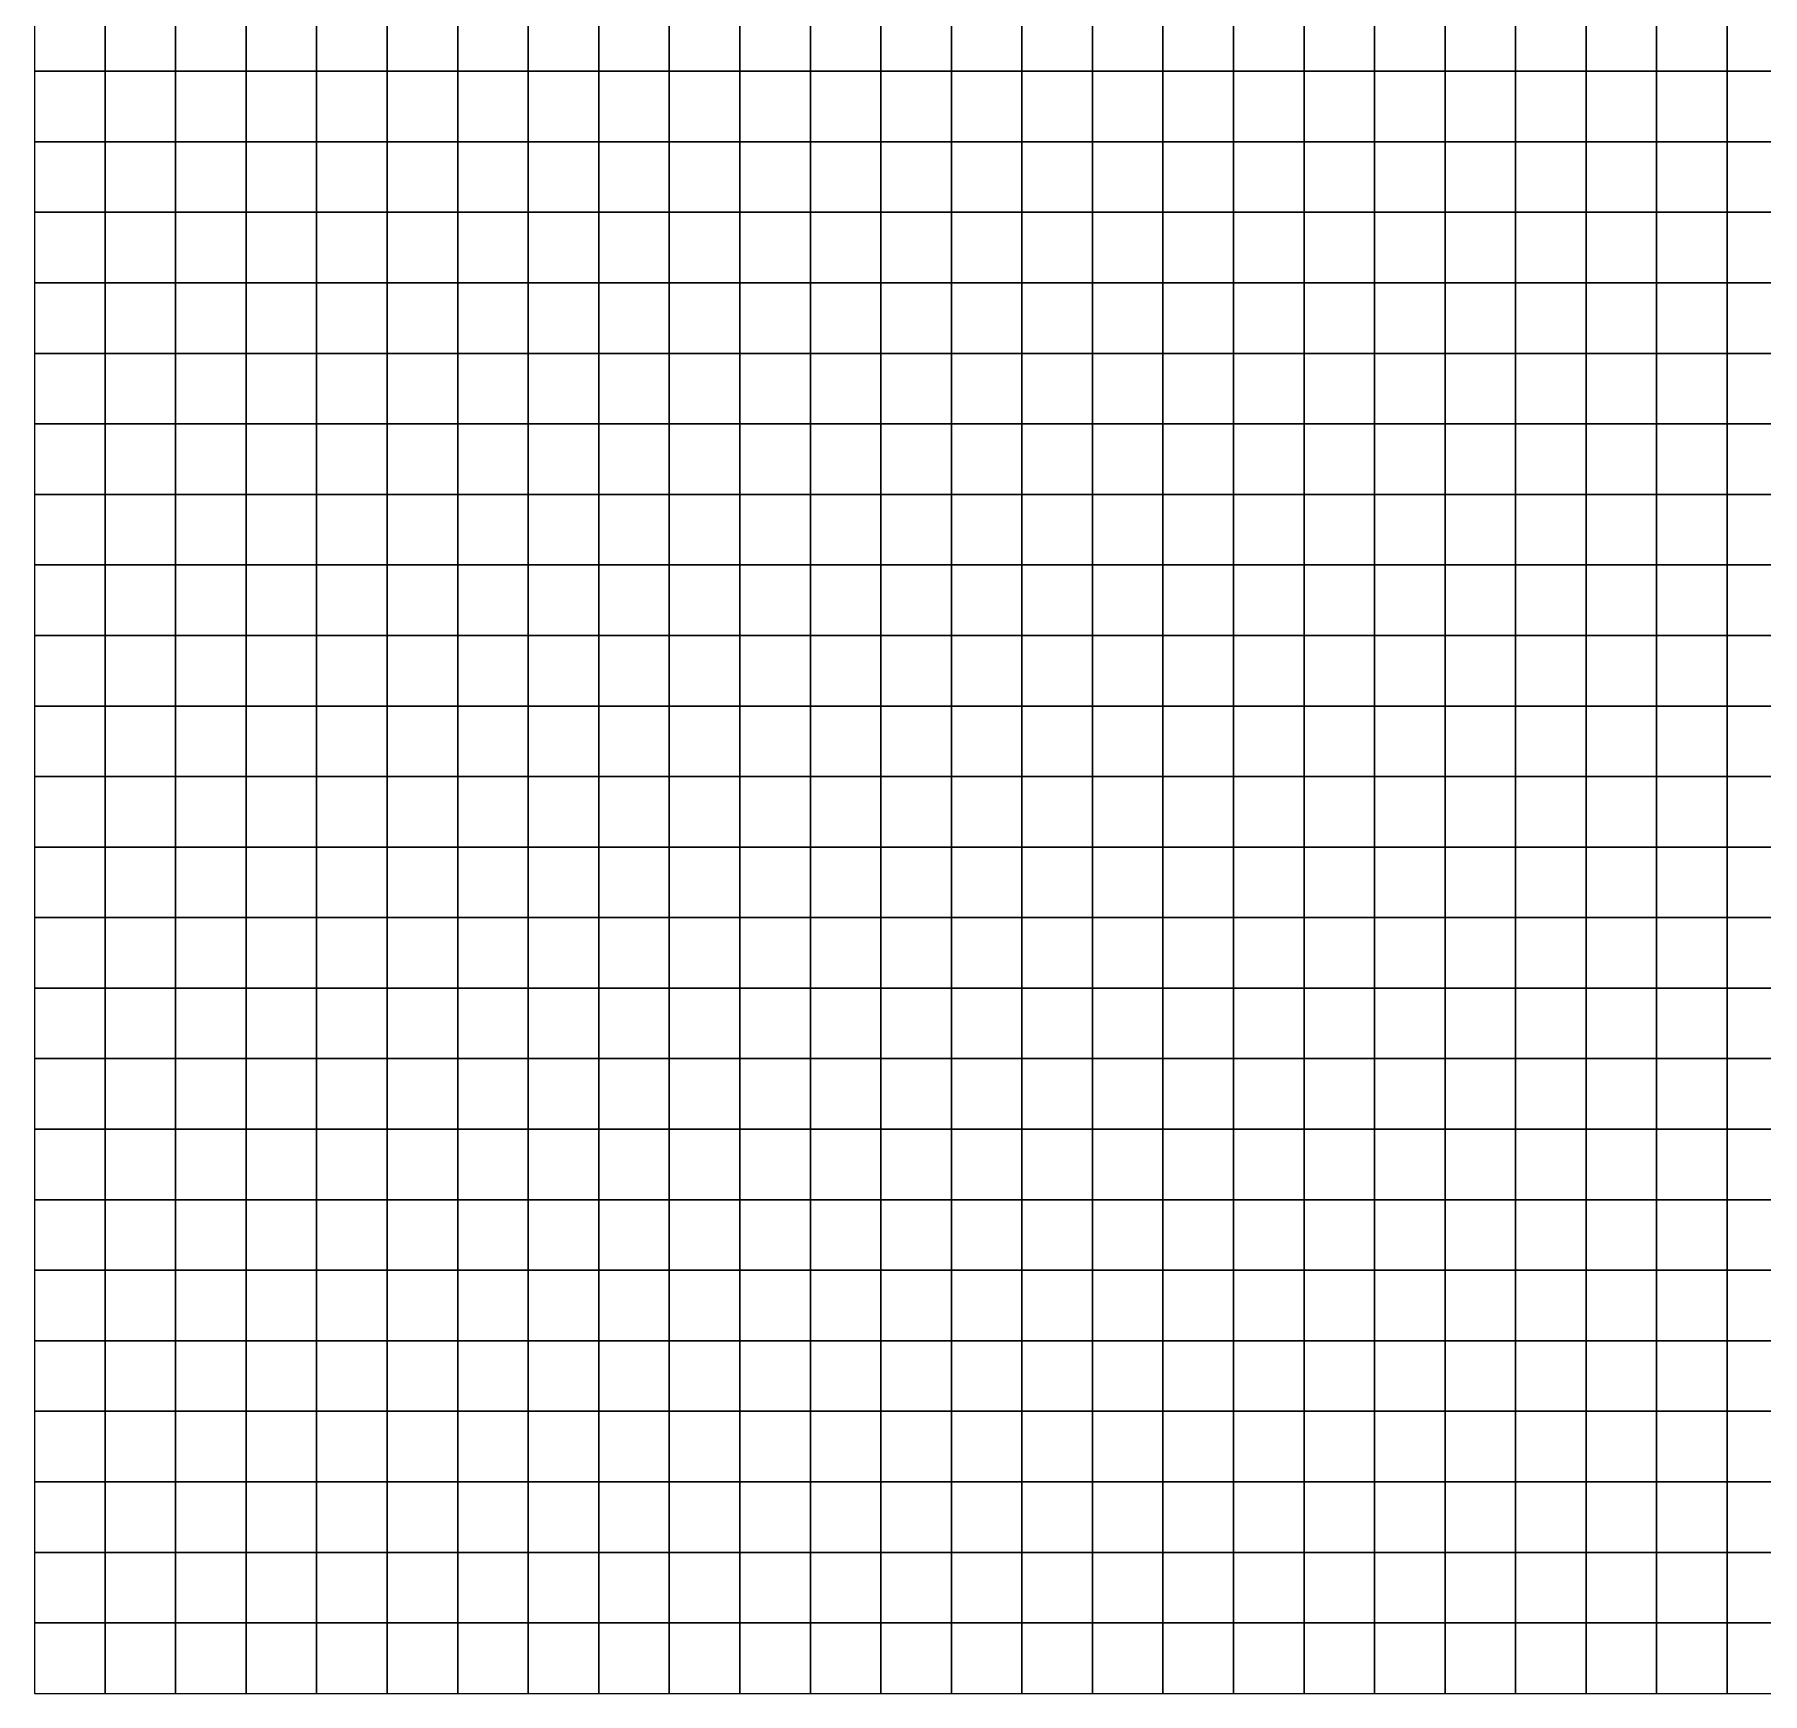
# Model space of a CAD drawing. Header units: metres. Extents: x 0 to 500, y 0 to 480.
# Drawn here: x 0 to 245, y 0 to 235.2 of the extents above; entities that cross this region are included whole.
import ezdxf

# ---------------------------------------------------------------- set-up
doc = ezdxf.new("R2010")
doc.units = ezdxf.units.M

msp = doc.modelspace()

# ---------------------------------------------------------------- linework, layer by layer
at = {"layer": 'B2'}
for points in [[(0, 230, -291.64), (10, 230, -291.33), (10, 240, -296.03), (0, 240, -296.34)], [(10, 230, -291.33), (20, 230, -290.92), (20, 240, -295.61), (10, 240, -296.03)], [(20, 230, -290.92), (30, 230, -290.41), (30, 240, -295.08), (20, 240, -295.61)], [(30, 230, -290.41), (40, 230, -289.91), (40, 240, -294.56), (30, 240, -295.08)], [(40, 230, -289.91), (50, 230, -289.4), (50, 240, -294.04), (40, 240, -294.56)], [(50, 230, -289.4), (60, 230, -288.89), (60, 240, -293.52), (50, 240, -294.04)], [(60, 230, -288.89), (70, 230, -288.37), (70, 240, -293), (60, 240, -293.52)], [(70, 230, -288.37), (80, 230, -287.85), (80, 240, -292.47), (70, 240, -293)], [(80, 230, -287.85), (90, 230, -287.28), (90, 240, -291.88), (80, 240, -292.47)], [(90, 230, -287.28), (100, 230, -286.65), (100, 240, -291.23), (90, 240, -291.88)], [(100, 230, -286.65), (110, 230, -285.97), (110, 240, -290.52), (100, 240, -291.23)], [(110, 230, -285.97), (120, 230, -285.25), (120, 240, -289.74), (110, 240, -290.52)], [(120, 230, -285.25), (130, 230, -284.47), (130, 240, -288.91), (120, 240, -289.74)], [(130, 230, -284.47), (140, 230, -283.7), (140, 240, -288.08), (130, 240, -288.91)], [(140, 230, -283.7), (150, 230, -282.94), (150, 240, -287.25), (140, 240, -288.08)], [(150, 230, -282.94), (160, 230, -282.18), (160, 240, -286.43), (150, 240, -287.25)], [(160, 230, -282.18), (170, 230, -281.42), (170, 240, -285.62), (160, 240, -286.43)], [(170, 230, -281.42), (180, 230, -280.67), (180, 240, -284.81), (170, 240, -285.62)], [(180, 230, -280.67), (190, 230, -279.77), (190, 240, -283.86), (180, 240, -284.81)], [(190, 230, -279.77), (200, 230, -278.71), (200, 240, -282.76), (190, 240, -283.86)], [(200, 230, -278.71), (210, 230, -277.51), (210, 240, -281.52), (200, 240, -282.76)], [(210, 230, -277.51), (220, 230, -276.15), (220, 240, -280.14), (210, 240, -281.52)], [(220, 230, -276.15), (230, 230, -274.63), (230, 240, -278.62), (220, 240, -280.14)], [(230, 230, -274.63), (240, 230, -273.12), (240, 240, -277.11), (230, 240, -278.62)], [(240, 230, -273.12), (250, 230, -271.6), (250, 240, -275.6), (240, 240, -277.11)], [(0, 220, -286.92), (10, 220, -286.61), (10, 230, -291.33), (0, 230, -291.64)], [(10, 220, -286.61), (20, 220, -286.2), (20, 230, -290.92), (10, 230, -291.33)], [(20, 220, -286.2), (30, 220, -285.69), (30, 230, -290.41), (20, 230, -290.92)], [(30, 220, -285.69), (40, 220, -285.19), (40, 230, -289.91), (30, 230, -290.41)], [(40, 220, -285.19), (50, 220, -284.68), (50, 230, -289.4), (40, 230, -289.91)], [(50, 220, -284.68), (60, 220, -284.17), (60, 230, -288.89), (50, 230, -289.4)], [(60, 220, -284.17), (70, 220, -283.65), (70, 230, -288.37), (60, 230, -288.89)], [(70, 220, -283.65), (80, 220, -283.13), (80, 230, -287.85), (70, 230, -288.37)], [(80, 220, -283.13), (90, 220, -282.58), (90, 230, -287.28), (80, 230, -287.85)], [(90, 220, -282.58), (100, 220, -282.01), (100, 230, -286.65), (90, 230, -287.28)], [(100, 220, -282.01), (110, 220, -281.41), (110, 230, -285.97), (100, 230, -286.65)], [(110, 220, -281.41), (120, 220, -280.79), (120, 230, -285.25), (110, 230, -285.97)], [(120, 220, -280.79), (130, 220, -280.15), (130, 230, -284.47), (120, 230, -285.25)], [(130, 220, -280.15), (140, 220, -279.5), (140, 230, -283.7), (130, 230, -284.47)], [(140, 220, -279.5), (150, 220, -278.86), (150, 230, -282.94), (140, 230, -283.7)], [(150, 220, -278.86), (160, 220, -278.22), (160, 230, -282.18), (150, 230, -282.94)], [(160, 220, -278.22), (170, 220, -277.58), (170, 230, -281.42), (160, 230, -282.18)], [(170, 220, -277.58), (180, 220, -276.95), (180, 230, -280.67), (170, 230, -281.42)], [(180, 220, -276.95), (190, 220, -276.13), (190, 230, -279.77), (180, 230, -280.67)], [(190, 220, -276.13), (200, 220, -275.11), (200, 230, -278.71), (190, 230, -279.77)], [(200, 220, -275.11), (210, 220, -273.91), (210, 230, -277.51), (200, 230, -278.71)], [(210, 220, -273.91), (220, 220, -272.52), (220, 230, -276.15), (210, 230, -277.51)], [(220, 220, -272.52), (230, 220, -270.93), (230, 230, -274.63), (220, 230, -276.15)], [(230, 220, -270.93), (240, 220, -269.35), (240, 230, -273.12), (230, 230, -274.63)], [(240, 220, -269.35), (250, 220, -267.78), (250, 230, -271.6), (240, 230, -273.12)], [(0, 210, -282.39), (10, 210, -282.07), (10, 220, -286.61), (0, 220, -286.92)], [(10, 210, -282.07), (20, 210, -281.65), (20, 220, -286.2), (10, 220, -286.61)], [(20, 210, -281.65), (30, 210, -281.12), (30, 220, -285.69), (20, 220, -286.2)], [(30, 210, -281.12), (40, 210, -280.59), (40, 220, -285.19), (30, 220, -285.69)], [(40, 210, -280.59), (50, 210, -280.06), (50, 220, -284.68), (40, 220, -285.19)], [(50, 210, -280.06), (60, 210, -279.53), (60, 220, -284.17), (50, 220, -284.68)], [(60, 210, -279.53), (70, 210, -278.99), (70, 220, -283.65), (60, 220, -284.17)], [(70, 210, -278.99), (80, 210, -278.46), (80, 220, -283.13), (70, 220, -283.65)], [(80, 210, -278.46), (90, 210, -277.91), (90, 220, -282.58), (80, 220, -283.13)], [(90, 210, -277.91), (100, 210, -277.37), (100, 220, -282.01), (90, 220, -282.58)], [(100, 210, -277.37), (110, 210, -276.83), (110, 220, -281.41), (100, 220, -282.01)], [(110, 210, -276.83), (120, 210, -276.29), (120, 220, -280.79), (110, 220, -281.41)], [(120, 210, -276.29), (130, 210, -275.75), (130, 220, -280.15), (120, 220, -280.79)], [(130, 210, -275.75), (140, 210, -275.22), (140, 220, -279.5), (130, 220, -280.15)], [(140, 210, -275.22), (150, 210, -274.69), (150, 220, -278.86), (140, 220, -279.5)], [(150, 210, -274.69), (160, 210, -274.16), (160, 220, -278.22), (150, 220, -278.86)], [(160, 210, -274.16), (170, 210, -273.65), (170, 220, -277.58), (160, 220, -278.22)], [(170, 210, -273.65), (180, 210, -273.14), (180, 220, -276.95), (170, 220, -277.58)], [(180, 210, -273.14), (190, 210, -272.41), (190, 220, -276.13), (180, 220, -276.95)], [(190, 210, -272.41), (200, 210, -271.45), (200, 220, -275.11), (190, 220, -276.13)], [(200, 210, -271.45), (210, 210, -270.27), (210, 220, -273.91), (200, 220, -275.11)], [(210, 210, -270.27), (220, 210, -268.86), (220, 220, -272.52), (210, 220, -273.91)], [(220, 210, -268.86), (230, 210, -267.22), (230, 220, -270.93), (220, 220, -272.52)], [(230, 210, -267.22), (240, 210, -265.58), (240, 220, -269.35), (230, 220, -270.93)], [(240, 210, -265.58), (250, 210, -263.95), (250, 220, -267.78), (240, 220, -269.35)], [(0, 200, -277.97), (10, 200, -277.67), (10, 210, -282.07), (0, 210, -282.39)], [(10, 200, -277.67), (20, 200, -277.25), (20, 210, -281.65), (10, 210, -282.07)], [(20, 200, -277.25), (30, 200, -276.74), (30, 210, -281.12), (20, 210, -281.65)], [(30, 200, -276.74), (40, 200, -276.23), (40, 210, -280.59), (30, 210, -281.12)], [(40, 200, -276.23), (50, 200, -275.71), (50, 210, -280.06), (40, 210, -280.59)], [(50, 200, -275.71), (60, 200, -275.19), (60, 210, -279.53), (50, 210, -280.06)], [(60, 200, -275.19), (70, 200, -274.66), (70, 210, -278.99), (60, 210, -279.53)], [(70, 200, -274.66), (80, 200, -274.13), (80, 210, -278.46), (70, 210, -278.99)], [(80, 200, -274.13), (90, 200, -273.61), (90, 210, -277.91), (80, 210, -278.46)], [(90, 200, -273.61), (100, 200, -273.1), (100, 210, -277.37), (90, 210, -277.91)], [(100, 200, -273.1), (110, 200, -272.6), (110, 210, -276.83), (100, 210, -277.37)], [(110, 200, -272.6), (120, 200, -272.11), (120, 210, -276.29), (110, 210, -276.83)], [(120, 200, -272.11), (130, 200, -271.65), (130, 210, -275.75), (120, 210, -276.29)], [(130, 200, -271.65), (140, 200, -271.19), (140, 210, -275.22), (130, 210, -275.75)], [(140, 200, -271.19), (150, 200, -270.73), (150, 210, -274.69), (140, 210, -275.22)], [(150, 200, -270.73), (160, 200, -270.28), (160, 210, -274.16), (150, 210, -274.69)], [(160, 200, -270.28), (170, 200, -269.84), (170, 210, -273.65), (160, 210, -274.16)], [(170, 200, -269.84), (180, 200, -269.41), (180, 210, -273.14), (170, 210, -273.65)], [(180, 200, -269.41), (190, 200, -268.73), (190, 210, -272.41), (180, 210, -273.14)], [(190, 200, -268.73), (200, 200, -267.8), (200, 210, -271.45), (190, 210, -272.41)], [(200, 200, -267.8), (210, 200, -266.61), (210, 210, -270.27), (200, 210, -271.45)], [(210, 200, -266.61), (220, 200, -265.18), (220, 210, -268.86), (210, 210, -270.27)], [(220, 200, -265.18), (230, 200, -263.49), (230, 210, -267.22), (220, 210, -268.86)], [(230, 200, -263.49), (240, 200, -261.8), (240, 210, -265.58), (230, 210, -267.22)], [(240, 200, -261.8), (250, 200, -260.11), (250, 210, -263.95), (240, 210, -265.58)], [(0, 190, -273.52), (10, 190, -273.22), (10, 200, -277.67), (0, 200, -277.97)], [(10, 190, -273.22), (20, 190, -272.82), (20, 200, -277.25), (10, 200, -277.67)], [(20, 190, -272.82), (30, 190, -272.31), (30, 200, -276.74), (20, 200, -277.25)], [(30, 190, -272.31), (40, 190, -271.81), (40, 200, -276.23), (30, 200, -276.74)], [(40, 190, -271.81), (50, 190, -271.29), (50, 200, -275.71), (40, 200, -276.23)], [(50, 190, -271.29), (60, 190, -270.78), (60, 200, -275.19), (50, 200, -275.71)], [(60, 190, -270.78), (70, 190, -270.26), (70, 200, -274.66), (60, 200, -275.19)], [(70, 190, -270.26), (80, 190, -269.73), (80, 200, -274.13), (70, 200, -274.66)], [(80, 190, -269.73), (90, 190, -269.23), (90, 200, -273.61), (80, 200, -274.13)], [(90, 190, -269.23), (100, 190, -268.76), (100, 200, -273.1), (90, 200, -273.61)], [(100, 190, -268.76), (110, 190, -268.31), (110, 200, -272.6), (100, 200, -273.1)], [(110, 190, -268.31), (120, 190, -267.89), (120, 200, -272.11), (110, 200, -272.6)], [(120, 190, -267.89), (130, 190, -267.51), (130, 200, -271.65), (120, 200, -272.11)], [(130, 190, -267.51), (140, 190, -267.13), (140, 200, -271.19), (130, 200, -271.65)], [(140, 190, -267.13), (150, 190, -266.76), (150, 200, -270.73), (140, 200, -271.19)], [(150, 190, -266.76), (160, 190, -266.39), (160, 200, -270.28), (150, 200, -270.73)], [(160, 190, -266.39), (170, 190, -266.03), (170, 200, -269.84), (160, 200, -270.28)], [(170, 190, -266.03), (180, 190, -265.67), (180, 200, -269.41), (170, 200, -269.84)], [(180, 190, -265.67), (190, 190, -265.04), (190, 200, -268.73), (180, 200, -269.41)], [(190, 190, -265.04), (200, 190, -264.14), (200, 200, -267.8), (190, 200, -268.73)], [(200, 190, -264.14), (210, 190, -262.96), (210, 200, -266.61), (200, 200, -267.8)], [(210, 190, -262.96), (220, 190, -261.5), (220, 200, -265.18), (210, 200, -266.61)], [(220, 190, -261.5), (230, 190, -259.76), (230, 200, -263.49), (220, 200, -265.18)], [(230, 190, -259.76), (240, 190, -258.02), (240, 200, -261.8), (230, 200, -263.49)], [(240, 190, -258.02), (250, 190, -256.28), (250, 200, -260.11), (240, 200, -261.8)], [(0, 180, -269.09), (10, 180, -268.79), (10, 190, -273.22), (0, 190, -273.52)], [(10, 180, -268.79), (20, 180, -268.39), (20, 190, -272.82), (10, 190, -273.22)], [(20, 180, -268.39), (30, 180, -267.88), (30, 190, -272.31), (20, 190, -272.82)], [(30, 180, -267.88), (40, 180, -267.38), (40, 190, -271.81), (30, 190, -272.31)], [(40, 180, -267.38), (50, 180, -266.87), (50, 190, -271.29), (40, 190, -271.81)], [(50, 180, -266.87), (60, 180, -266.35), (60, 190, -270.78), (50, 190, -271.29)], [(60, 180, -266.35), (70, 180, -265.83), (70, 190, -270.26), (60, 190, -270.78)], [(70, 180, -265.83), (80, 180, -265.31), (80, 190, -269.73), (70, 190, -270.26)], [(80, 180, -265.31), (90, 180, -264.82), (90, 190, -269.23), (80, 190, -269.73)], [(90, 180, -264.82), (100, 180, -264.34), (100, 190, -268.76), (90, 190, -269.23)], [(100, 180, -264.34), (110, 180, -263.89), (110, 190, -268.31), (100, 190, -268.76)], [(110, 180, -263.89), (120, 180, -263.47), (120, 190, -267.89), (110, 190, -268.31)], [(120, 180, -263.47), (130, 180, -263.09), (130, 190, -267.51), (120, 190, -267.89)], [(130, 180, -263.09), (140, 180, -262.7), (140, 190, -267.13), (130, 190, -267.51)], [(140, 180, -262.7), (150, 180, -262.31), (150, 190, -266.76), (140, 190, -267.13)], [(150, 180, -262.31), (160, 180, -261.94), (160, 190, -266.39), (150, 190, -266.76)], [(160, 180, -261.94), (170, 180, -261.57), (170, 190, -266.03), (160, 190, -266.39)], [(170, 180, -261.57), (180, 180, -261.2), (180, 190, -265.67), (170, 190, -266.03)], [(180, 180, -261.2), (190, 180, -260.57), (190, 190, -265.04), (180, 190, -265.67)], [(190, 180, -260.57), (200, 180, -259.67), (200, 190, -264.14), (190, 190, -265.04)], [(200, 180, -259.67), (210, 180, -258.5), (210, 190, -262.96), (200, 190, -264.14)], [(210, 180, -258.5), (220, 180, -257.06), (220, 190, -261.5), (210, 190, -262.96)], [(220, 180, -257.06), (230, 180, -255.34), (230, 190, -259.76), (220, 190, -261.5)], [(230, 180, -255.34), (240, 180, -253.63), (240, 190, -258.02), (230, 190, -259.76)], [(240, 180, -253.63), (250, 180, -251.93), (250, 190, -256.28), (240, 190, -258.02)], [(0, 170, -264.64), (10, 170, -264.35), (10, 180, -268.79), (0, 180, -269.09)], [(10, 170, -264.35), (20, 170, -263.96), (20, 180, -268.39), (10, 180, -268.79)], [(20, 170, -263.96), (30, 170, -263.47), (30, 180, -267.88), (20, 180, -268.39)], [(30, 170, -263.47), (40, 170, -262.97), (40, 180, -267.38), (30, 180, -267.88)], [(40, 170, -262.97), (50, 170, -262.48), (50, 180, -266.87), (40, 180, -267.38)], [(50, 170, -262.48), (60, 170, -261.98), (60, 180, -266.35), (50, 180, -266.87)], [(60, 170, -261.98), (70, 170, -261.48), (70, 180, -265.83), (60, 180, -266.35)], [(70, 170, -261.48), (80, 170, -260.97), (80, 180, -265.31), (70, 180, -265.83)], [(80, 170, -260.97), (90, 170, -260.49), (90, 180, -264.82), (80, 180, -265.31)], [(90, 170, -260.49), (100, 170, -260.02), (100, 180, -264.34), (90, 180, -264.82)], [(100, 170, -260.02), (110, 170, -259.58), (110, 180, -263.89), (100, 180, -264.34)], [(110, 170, -259.58), (120, 170, -259.16), (120, 180, -263.47), (110, 180, -263.89)], [(120, 170, -259.16), (130, 170, -258.76), (130, 180, -263.09), (120, 180, -263.47)], [(130, 170, -258.76), (140, 170, -258.36), (140, 180, -262.7), (130, 180, -263.09)], [(140, 170, -258.36), (150, 170, -257.96), (150, 180, -262.31), (140, 180, -262.7)], [(150, 170, -257.96), (160, 170, -257.57), (160, 180, -261.94), (150, 180, -262.31)], [(160, 170, -257.57), (170, 170, -257.19), (170, 180, -261.57), (160, 180, -261.94)], [(170, 170, -257.19), (180, 170, -256.81), (180, 180, -261.2), (170, 180, -261.57)], [(180, 170, -256.81), (190, 170, -256.17), (190, 180, -260.57), (180, 180, -261.2)], [(190, 170, -256.17), (200, 170, -255.28), (200, 180, -259.67), (190, 180, -260.57)], [(200, 170, -255.28), (210, 170, -254.13), (210, 180, -258.5), (200, 180, -259.67)], [(210, 170, -254.13), (220, 170, -252.72), (220, 180, -257.06), (210, 180, -258.5)], [(220, 170, -252.72), (230, 170, -251.04), (230, 180, -255.34), (220, 180, -257.06)], [(230, 170, -251.04), (240, 170, -249.37), (240, 180, -253.63), (230, 180, -255.34)], [(240, 170, -249.37), (250, 170, -247.7), (250, 180, -251.93), (240, 180, -253.63)], [(0, 160, -259.88), (10, 160, -259.61), (10, 170, -264.35), (0, 170, -264.64)], [(10, 160, -259.61), (20, 160, -259.25), (20, 170, -263.96), (10, 170, -264.35)], [(20, 160, -259.25), (30, 160, -258.79), (30, 170, -263.47), (20, 170, -263.96)], [(30, 160, -258.79), (40, 160, -258.34), (40, 170, -262.97), (30, 170, -263.47)], [(40, 160, -258.34), (50, 160, -257.88), (50, 170, -262.48), (40, 170, -262.97)], [(50, 160, -257.88), (60, 160, -257.43), (60, 170, -261.98), (50, 170, -262.48)], [(60, 160, -257.43), (70, 160, -256.97), (70, 170, -261.48), (60, 170, -261.98)], [(70, 160, -256.97), (80, 160, -256.5), (80, 170, -260.97), (70, 170, -261.48)], [(80, 160, -256.5), (90, 160, -256.06), (90, 170, -260.49), (80, 170, -260.97)], [(90, 160, -256.06), (100, 160, -255.63), (100, 170, -260.02), (90, 170, -260.49)], [(100, 160, -255.63), (110, 160, -255.22), (110, 170, -259.58), (100, 170, -260.02)], [(110, 160, -255.22), (120, 160, -254.84), (120, 170, -259.16), (110, 170, -259.58)], [(120, 160, -254.84), (130, 160, -254.47), (130, 170, -258.76), (120, 170, -259.16)], [(130, 160, -254.47), (140, 160, -254.1), (140, 170, -258.36), (130, 170, -258.76)], [(140, 160, -254.1), (150, 160, -253.73), (150, 170, -257.96), (140, 170, -258.36)], [(150, 160, -253.73), (160, 160, -253.36), (160, 170, -257.57), (150, 170, -257.96)], [(160, 160, -253.36), (170, 160, -252.99), (170, 170, -257.19), (160, 170, -257.57)], [(170, 160, -252.99), (180, 160, -252.62), (180, 170, -256.81), (170, 170, -257.19)], [(180, 160, -252.62), (190, 160, -251.99), (190, 170, -256.17), (180, 170, -256.81)], [(190, 160, -251.99), (200, 160, -251.1), (200, 170, -255.28), (190, 170, -256.17)], [(200, 160, -251.1), (210, 160, -249.96), (210, 170, -254.13), (200, 170, -255.28)], [(210, 160, -249.96), (220, 160, -248.56), (220, 170, -252.72), (210, 170, -254.13)], [(220, 160, -248.56), (230, 160, -246.91), (230, 170, -251.04), (220, 170, -252.72)], [(230, 160, -246.91), (240, 160, -245.24), (240, 170, -249.37), (230, 170, -251.04)], [(240, 160, -245.24), (250, 160, -243.58), (250, 170, -247.7), (240, 170, -249.37)], [(0, 150, -255.13), (10, 150, -254.86), (10, 160, -259.61), (0, 160, -259.88)], [(10, 150, -254.86), (20, 150, -254.5), (20, 160, -259.25), (10, 160, -259.61)], [(20, 150, -254.5), (30, 150, -254.04), (30, 160, -258.79), (20, 160, -259.25)], [(30, 150, -254.04), (40, 150, -253.59), (40, 160, -258.34), (30, 160, -258.79)], [(40, 150, -253.59), (50, 150, -253.13), (50, 160, -257.88), (40, 160, -258.34)], [(50, 150, -253.13), (60, 150, -252.68), (60, 160, -257.43), (50, 160, -257.88)], [(60, 150, -252.68), (70, 150, -252.23), (70, 160, -256.97), (60, 160, -257.43)], [(70, 150, -252.23), (80, 150, -251.77), (80, 160, -256.5), (70, 160, -256.97)], [(80, 150, -251.77), (90, 150, -251.35), (90, 160, -256.06), (80, 160, -256.5)], [(90, 150, -251.35), (100, 150, -250.97), (100, 160, -255.63), (90, 160, -256.06)], [(100, 150, -250.97), (110, 150, -250.62), (110, 160, -255.22), (100, 160, -255.63)], [(110, 150, -250.62), (120, 150, -250.31), (120, 160, -254.84), (110, 160, -255.22)], [(120, 150, -250.31), (130, 150, -250.03), (130, 160, -254.47), (120, 160, -254.84)], [(130, 150, -250.03), (140, 150, -249.75), (140, 160, -254.1), (130, 160, -254.47)], [(140, 150, -249.75), (150, 150, -249.47), (150, 160, -253.73), (140, 160, -254.1)], [(150, 150, -249.47), (160, 150, -249.19), (160, 160, -253.36), (150, 160, -253.73)], [(160, 150, -249.19), (170, 150, -248.9), (170, 160, -252.99), (160, 160, -253.36)], [(170, 150, -248.9), (180, 150, -248.62), (180, 160, -252.62), (170, 160, -252.99)], [(180, 150, -248.62), (190, 150, -248.06), (190, 160, -251.99), (180, 160, -252.62)], [(190, 150, -248.06), (200, 150, -247.22), (200, 160, -251.1), (190, 160, -251.99)], [(200, 150, -247.22), (210, 150, -246.09), (210, 160, -249.96), (200, 160, -251.1)], [(210, 150, -246.09), (220, 150, -244.68), (220, 160, -248.56), (210, 160, -249.96)], [(220, 150, -244.68), (230, 150, -242.99), (230, 160, -246.91), (220, 160, -248.56)], [(230, 150, -242.99), (240, 150, -241.29), (240, 160, -245.24), (230, 160, -246.91)], [(240, 150, -241.29), (250, 150, -239.59), (250, 160, -243.58), (240, 160, -245.24)], [(0, 140, -250.32), (10, 140, -250.06), (10, 150, -254.86), (0, 150, -255.13)], [(10, 140, -250.06), (20, 140, -249.72), (20, 150, -254.5), (10, 150, -254.86)], [(20, 140, -249.72), (30, 140, -249.3), (30, 150, -254.04), (20, 150, -254.5)], [(30, 140, -249.3), (40, 140, -248.88), (40, 150, -253.59), (30, 150, -254.04)], [(40, 140, -248.88), (50, 140, -248.47), (50, 150, -253.13), (40, 150, -253.59)], [(50, 140, -248.47), (60, 140, -248.06), (60, 150, -252.68), (50, 150, -253.13)], [(60, 140, -248.06), (70, 140, -247.64), (70, 150, -252.23), (60, 150, -252.68)], [(70, 140, -247.64), (80, 140, -247.23), (80, 150, -251.77), (70, 150, -252.23)], [(80, 140, -247.23), (90, 140, -246.85), (90, 150, -251.35), (80, 150, -251.77)], [(90, 140, -246.85), (100, 140, -246.51), (100, 150, -250.97), (90, 150, -251.35)], [(100, 140, -246.51), (110, 140, -246.22), (110, 150, -250.62), (100, 150, -250.97)], [(110, 140, -246.22), (120, 140, -245.96), (120, 150, -250.31), (110, 150, -250.62)], [(120, 140, -245.96), (130, 140, -245.75), (130, 150, -250.03), (120, 150, -250.31)], [(130, 140, -245.75), (140, 140, -245.53), (140, 150, -249.75), (130, 150, -250.03)], [(140, 140, -245.53), (150, 140, -245.32), (150, 150, -249.47), (140, 150, -249.75)], [(150, 140, -245.32), (160, 140, -245.09), (160, 150, -249.19), (150, 150, -249.47)], [(160, 140, -245.09), (170, 140, -244.88), (170, 150, -248.9), (160, 150, -249.19)], [(170, 140, -244.88), (180, 140, -244.67), (180, 150, -248.62), (170, 150, -248.9)], [(180, 140, -244.67), (190, 140, -244.16), (190, 150, -248.06), (180, 150, -248.62)], [(190, 140, -244.16), (200, 140, -243.34), (200, 150, -247.22), (190, 150, -248.06)], [(200, 140, -243.34), (210, 140, -242.23), (210, 150, -246.09), (200, 150, -247.22)], [(210, 140, -242.23), (220, 140, -240.81), (220, 150, -244.68), (210, 150, -246.09)], [(220, 140, -240.81), (230, 140, -239.08), (230, 150, -242.99), (220, 150, -244.68)], [(230, 140, -239.08), (240, 140, -237.35), (240, 150, -241.29), (230, 150, -242.99)], [(240, 140, -237.35), (250, 140, -235.62), (250, 150, -239.59), (240, 150, -241.29)], [(0, 130, -245.59), (10, 130, -245.35), (10, 140, -250.06), (0, 140, -250.32)], [(10, 130, -245.35), (20, 130, -245.04), (20, 140, -249.72), (10, 140, -250.06)], [(20, 130, -245.04), (30, 130, -244.64), (30, 140, -249.3), (20, 140, -249.72)], [(30, 130, -244.64), (40, 130, -244.26), (40, 140, -248.88), (30, 140, -249.3)], [(40, 130, -244.26), (50, 130, -243.88), (50, 140, -248.47), (40, 140, -248.88)], [(50, 130, -243.88), (60, 130, -243.49), (60, 140, -248.06), (50, 140, -248.47)], [(60, 130, -243.49), (70, 130, -243.12), (70, 140, -247.64), (60, 140, -248.06)], [(70, 130, -243.12), (80, 130, -242.74), (80, 140, -247.23), (70, 140, -247.64)], [(80, 130, -242.74), (90, 130, -242.41), (90, 140, -246.85), (80, 140, -247.23)], [(90, 130, -242.41), (100, 130, -242.13), (100, 140, -246.51), (90, 140, -246.85)], [(100, 130, -242.13), (110, 130, -241.89), (110, 140, -246.22), (100, 140, -246.51)], [(110, 130, -241.89), (120, 130, -241.71), (120, 140, -245.96), (110, 140, -246.22)], [(120, 130, -241.71), (130, 130, -241.56), (130, 140, -245.75), (120, 140, -245.96)], [(130, 130, -241.56), (140, 130, -241.42), (140, 140, -245.53), (130, 140, -245.75)], [(140, 130, -241.42), (150, 130, -241.27), (150, 140, -245.32), (140, 140, -245.53)], [(150, 130, -241.27), (160, 130, -241.12), (160, 140, -245.09), (150, 140, -245.32)], [(160, 130, -241.12), (170, 130, -240.97), (170, 140, -244.88), (160, 140, -245.09)], [(170, 130, -240.97), (180, 130, -240.83), (180, 140, -244.67), (170, 140, -244.88)], [(180, 130, -240.83), (190, 130, -240.36), (190, 140, -244.16), (180, 140, -244.67)], [(190, 130, -240.36), (200, 130, -239.57), (200, 140, -243.34), (190, 140, -244.16)], [(200, 130, -239.57), (210, 130, -238.45), (210, 140, -242.23), (200, 140, -243.34)], [(210, 130, -238.45), (220, 130, -237), (220, 140, -240.81), (210, 140, -242.23)], [(220, 130, -237), (230, 130, -235.23), (230, 140, -239.08), (220, 140, -240.81)], [(230, 130, -235.23), (240, 130, -233.46), (240, 140, -237.35), (230, 140, -239.08)], [(240, 130, -233.46), (250, 130, -231.68), (250, 140, -235.62), (240, 140, -237.35)], [(0, 120, -240.78), (10, 120, -240.56), (10, 130, -245.35), (0, 130, -245.59)], [(10, 120, -240.56), (20, 120, -240.28), (20, 130, -245.04), (10, 130, -245.35)], [(20, 120, -240.28), (30, 120, -239.92), (30, 130, -244.64), (20, 130, -245.04)], [(30, 120, -239.92), (40, 120, -239.58), (40, 130, -244.26), (30, 130, -244.64)], [(40, 120, -239.58), (50, 120, -239.24), (50, 130, -243.88), (40, 130, -244.26)], [(50, 120, -239.24), (60, 120, -238.9), (60, 130, -243.49), (50, 130, -243.88)], [(60, 120, -238.9), (70, 120, -238.57), (70, 130, -243.12), (60, 130, -243.49)], [(70, 120, -238.57), (80, 120, -238.24), (80, 130, -242.74), (70, 130, -243.12)], [(80, 120, -238.24), (90, 120, -237.94), (90, 130, -242.41), (80, 130, -242.74)], [(90, 120, -237.94), (100, 120, -237.69), (100, 130, -242.13), (90, 130, -242.41)], [(100, 120, -237.69), (110, 120, -237.47), (110, 130, -241.89), (100, 130, -242.13)], [(110, 120, -237.47), (120, 120, -237.3), (120, 130, -241.71), (110, 130, -241.89)], [(120, 120, -237.3), (130, 120, -237.16), (130, 130, -241.56), (120, 130, -241.71)], [(130, 120, -237.16), (140, 120, -237.03), (140, 130, -241.42), (130, 130, -241.56)], [(140, 120, -237.03), (150, 120, -236.89), (150, 130, -241.27), (140, 130, -241.42)], [(150, 120, -236.89), (160, 120, -236.76), (160, 130, -241.12), (150, 130, -241.27)], [(160, 120, -236.76), (170, 120, -236.63), (170, 130, -240.97), (160, 130, -241.12)], [(170, 120, -236.63), (180, 120, -236.5), (180, 130, -240.83), (170, 130, -240.97)], [(180, 120, -236.5), (190, 120, -236.06), (190, 130, -240.36), (180, 130, -240.83)], [(190, 120, -236.06), (200, 120, -235.31), (200, 130, -239.57), (190, 130, -240.36)], [(200, 120, -235.31), (210, 120, -234.25), (210, 130, -238.45), (200, 130, -239.57)], [(210, 120, -234.25), (220, 120, -232.88), (220, 130, -237), (210, 130, -238.45)], [(220, 120, -232.88), (230, 120, -231.19), (230, 130, -235.23), (220, 130, -237)], [(230, 120, -231.19), (240, 120, -229.51), (240, 130, -233.46), (230, 130, -235.23)], [(240, 120, -229.51), (250, 120, -227.82), (250, 130, -231.68), (240, 130, -233.46)], [(0, 110, -236.06), (10, 110, -235.86), (10, 120, -240.56), (0, 120, -240.78)], [(10, 110, -235.86), (20, 110, -235.59), (20, 120, -240.28), (10, 120, -240.56)], [(20, 110, -235.59), (30, 110, -235.27), (30, 120, -239.92), (20, 120, -240.28)], [(30, 110, -235.27), (40, 110, -234.95), (40, 120, -239.58), (30, 120, -239.92)], [(40, 110, -234.95), (50, 110, -234.65), (50, 120, -239.24), (40, 120, -239.58)], [(50, 110, -234.65), (60, 110, -234.34), (60, 120, -238.9), (50, 120, -239.24)], [(60, 110, -234.34), (70, 110, -234.03), (70, 120, -238.57), (60, 120, -238.9)], [(70, 110, -234.03), (80, 110, -233.74), (80, 120, -238.24), (70, 120, -238.57)], [(80, 110, -233.74), (90, 110, -233.47), (90, 120, -237.94), (80, 120, -238.24)], [(90, 110, -233.47), (100, 110, -233.23), (100, 120, -237.69), (90, 120, -237.94)], [(100, 110, -233.23), (110, 110, -233.02), (110, 120, -237.47), (100, 120, -237.69)], [(110, 110, -233.02), (120, 110, -232.84), (120, 120, -237.3), (110, 120, -237.47)], [(120, 110, -232.84), (130, 110, -232.69), (130, 120, -237.16), (120, 120, -237.3)], [(130, 110, -232.69), (140, 110, -232.54), (140, 120, -237.03), (130, 120, -237.16)], [(140, 110, -232.54), (150, 110, -232.4), (150, 120, -236.89), (140, 120, -237.03)], [(150, 110, -232.4), (160, 110, -232.25), (160, 120, -236.76), (150, 120, -236.89)], [(160, 110, -232.25), (170, 110, -232.11), (170, 120, -236.63), (160, 120, -236.76)], [(170, 110, -232.11), (180, 110, -231.98), (180, 120, -236.5), (170, 120, -236.63)], [(180, 110, -231.98), (190, 110, -231.58), (190, 120, -236.06), (180, 120, -236.5)], [(190, 110, -231.58), (200, 110, -230.91), (200, 120, -235.31), (190, 120, -236.06)], [(200, 110, -230.91), (210, 110, -229.98), (210, 120, -234.25), (200, 120, -235.31)], [(210, 110, -229.98), (220, 110, -228.77), (220, 120, -232.88), (210, 120, -234.25)], [(220, 110, -228.77), (230, 110, -227.28), (230, 120, -231.19), (220, 120, -232.88)], [(230, 110, -227.28), (240, 110, -225.79), (240, 120, -229.51), (230, 120, -231.19)], [(240, 110, -225.79), (250, 110, -224.31), (250, 120, -227.82), (240, 120, -229.51)], [(0, 100, -231.25), (10, 100, -231.07), (10, 110, -235.86), (0, 110, -236.06)], [(10, 100, -231.07), (20, 100, -230.85), (20, 110, -235.59), (10, 110, -235.86)], [(20, 100, -230.85), (30, 100, -230.57), (30, 110, -235.27), (20, 110, -235.59)], [(30, 100, -230.57), (40, 100, -230.29), (40, 110, -234.95), (30, 110, -235.27)], [(40, 100, -230.29), (50, 100, -230.03), (50, 110, -234.65), (40, 110, -234.95)], [(50, 100, -230.03), (60, 100, -229.77), (60, 110, -234.34), (50, 110, -234.65)], [(60, 100, -229.77), (70, 100, -229.51), (70, 110, -234.03), (60, 110, -234.34)], [(70, 100, -229.51), (80, 100, -229.25), (80, 110, -233.74), (70, 110, -234.03)], [(80, 100, -229.25), (90, 100, -229.01), (90, 110, -233.47), (80, 110, -233.74)], [(90, 100, -229.01), (100, 100, -228.77), (100, 110, -233.23), (90, 110, -233.47)], [(100, 100, -228.77), (110, 100, -228.55), (110, 110, -233.02), (100, 110, -233.23)], [(110, 100, -228.55), (120, 100, -228.33), (120, 110, -232.84), (110, 110, -233.02)], [(120, 100, -228.33), (130, 100, -228.12), (130, 110, -232.69), (120, 110, -232.84)], [(130, 100, -228.12), (140, 100, -227.91), (140, 110, -232.54), (130, 110, -232.69)], [(140, 100, -227.91), (150, 100, -227.71), (150, 110, -232.4), (140, 110, -232.54)], [(150, 100, -227.71), (160, 100, -227.5), (160, 110, -232.25), (150, 110, -232.4)], [(160, 100, -227.5), (170, 100, -227.3), (170, 110, -232.11), (160, 110, -232.25)], [(170, 100, -227.3), (180, 100, -227.11), (180, 110, -231.98), (170, 110, -232.11)], [(180, 100, -227.11), (190, 100, -226.7), (190, 110, -231.58), (180, 110, -231.98)], [(190, 100, -226.7), (200, 100, -226.09), (200, 110, -230.91), (190, 110, -231.58)], [(200, 100, -226.09), (210, 100, -225.28), (210, 110, -229.98), (200, 110, -230.91)], [(210, 100, -225.28), (220, 100, -224.25), (220, 110, -228.77), (210, 110, -229.98)], [(220, 100, -224.25), (230, 100, -223.01), (230, 110, -227.28), (220, 110, -228.77)], [(230, 100, -223.01), (240, 100, -221.78), (240, 110, -225.79), (230, 110, -227.28)], [(240, 100, -221.78), (250, 100, -220.54), (250, 110, -224.31), (240, 110, -225.79)], [(0, 90, -226.54), (10, 90, -226.39), (10, 100, -231.07), (0, 100, -231.25)], [(10, 90, -226.39), (20, 90, -226.2), (20, 100, -230.85), (10, 100, -231.07)], [(20, 90, -226.2), (30, 90, -225.95), (30, 100, -230.57), (20, 100, -230.85)], [(30, 90, -225.95), (40, 90, -225.72), (40, 100, -230.29), (30, 100, -230.57)], [(40, 90, -225.72), (50, 90, -225.48), (50, 100, -230.03), (40, 100, -230.29)], [(50, 90, -225.48), (60, 90, -225.25), (60, 100, -229.77), (50, 100, -230.03)], [(60, 90, -225.25), (70, 90, -225.02), (70, 100, -229.51), (60, 100, -229.77)], [(70, 90, -225.02), (80, 90, -224.79), (80, 100, -229.25), (70, 100, -229.51)], [(80, 90, -224.79), (90, 90, -224.56), (90, 100, -229.01), (80, 100, -229.25)], [(90, 90, -224.56), (100, 90, -224.32), (100, 100, -228.77), (90, 100, -229.01)], [(100, 90, -224.32), (110, 90, -224.07), (110, 100, -228.55), (100, 100, -228.77)], [(110, 90, -224.07), (120, 90, -223.81), (120, 100, -228.33), (110, 100, -228.55)], [(120, 90, -223.81), (130, 90, -223.54), (130, 100, -228.12), (120, 100, -228.33)], [(130, 90, -223.54), (140, 90, -223.28), (140, 100, -227.91), (130, 100, -228.12)], [(140, 90, -223.28), (150, 90, -223.01), (150, 100, -227.71), (140, 100, -227.91)], [(150, 90, -223.01), (160, 90, -222.75), (160, 100, -227.5), (150, 100, -227.71)], [(160, 90, -222.75), (170, 90, -222.48), (170, 100, -227.3), (160, 100, -227.5)], [(170, 90, -222.48), (180, 90, -222.23), (180, 100, -227.11), (170, 100, -227.3)], [(180, 90, -222.23), (190, 90, -221.82), (190, 100, -226.7), (180, 100, -227.11)], [(190, 90, -221.82), (200, 90, -221.28), (200, 100, -226.09), (190, 100, -226.7)], [(200, 90, -221.28), (210, 90, -220.59), (210, 100, -225.28), (200, 100, -226.09)], [(210, 90, -220.59), (220, 90, -219.76), (220, 100, -224.25), (210, 100, -225.28)], [(220, 90, -219.76), (230, 90, -218.79), (230, 100, -223.01), (220, 100, -224.25)], [(230, 90, -218.79), (240, 90, -217.82), (240, 100, -221.78), (230, 100, -223.01)], [(240, 90, -217.82), (250, 90, -216.85), (250, 100, -220.54), (240, 100, -221.78)], [(0, 80, -221.72), (10, 80, -221.59), (10, 90, -226.39), (0, 90, -226.54)], [(10, 80, -221.59), (20, 80, -221.41), (20, 90, -226.2), (10, 90, -226.39)], [(20, 80, -221.41), (30, 80, -221.2), (30, 90, -225.95), (20, 90, -226.2)], [(30, 80, -221.2), (40, 80, -220.99), (40, 90, -225.72), (30, 90, -225.95)], [(40, 80, -220.99), (50, 80, -220.79), (50, 90, -225.48), (40, 90, -225.72)], [(50, 80, -220.79), (60, 80, -220.58), (60, 90, -225.25), (50, 90, -225.48)], [(60, 80, -220.58), (70, 80, -220.38), (70, 90, -225.02), (60, 90, -225.25)], [(70, 80, -220.38), (80, 80, -220.18), (80, 90, -224.79), (70, 90, -225.02)], [(80, 80, -220.18), (90, 80, -219.95), (90, 90, -224.56), (80, 90, -224.79)], [(90, 80, -219.95), (100, 80, -219.7), (100, 90, -224.32), (90, 90, -224.56)], [(100, 80, -219.7), (110, 80, -219.43), (110, 90, -224.07), (100, 90, -224.32)], [(110, 80, -219.43), (120, 80, -219.14), (120, 90, -223.81), (110, 90, -224.07)], [(120, 80, -219.14), (130, 80, -218.81), (130, 90, -223.54), (120, 90, -223.81)], [(130, 80, -218.81), (140, 80, -218.49), (140, 90, -223.28), (130, 90, -223.54)], [(140, 80, -218.49), (150, 80, -218.17), (150, 90, -223.01), (140, 90, -223.28)], [(150, 80, -218.17), (160, 80, -217.85), (160, 90, -222.75), (150, 90, -223.01)], [(160, 80, -217.85), (170, 80, -217.52), (170, 90, -222.48), (160, 90, -222.75)], [(170, 80, -217.52), (180, 80, -217.21), (180, 90, -222.23), (170, 90, -222.48)], [(180, 80, -217.21), (190, 80, -216.82), (190, 90, -221.82), (180, 90, -222.23)], [(190, 80, -216.82), (200, 80, -216.37), (200, 90, -221.28), (190, 90, -221.82)], [(200, 80, -216.37), (210, 80, -215.85), (210, 90, -220.59), (200, 90, -221.28)], [(210, 80, -215.85), (220, 80, -215.27), (220, 90, -219.76), (210, 90, -220.59)], [(220, 80, -215.27), (230, 80, -214.62), (230, 90, -218.79), (220, 90, -219.76)], [(230, 80, -214.62), (240, 80, -213.97), (240, 90, -217.82), (230, 90, -218.79)], [(240, 80, -213.97), (250, 80, -213.33), (250, 90, -216.85), (240, 90, -217.82)], [(0, 70, -217), (10, 70, -216.88), (10, 80, -221.59), (0, 80, -221.72)], [(10, 70, -216.88), (20, 70, -216.73), (20, 80, -221.41), (10, 80, -221.59)], [(20, 70, -216.73), (30, 70, -216.53), (30, 80, -221.2), (20, 80, -221.41)], [(30, 70, -216.53), (40, 70, -216.34), (40, 80, -220.99), (30, 80, -221.2)], [(40, 70, -216.34), (50, 70, -216.15), (50, 80, -220.79), (40, 80, -220.99)], [(50, 70, -216.15), (60, 70, -215.96), (60, 80, -220.58), (50, 80, -220.79)], [(60, 70, -215.96), (70, 70, -215.77), (70, 80, -220.38), (60, 80, -220.58)], [(70, 70, -215.77), (80, 70, -215.59), (80, 80, -220.18), (70, 80, -220.38)], [(80, 70, -215.59), (90, 70, -215.37), (90, 80, -219.95), (80, 80, -220.18)], [(90, 70, -215.37), (100, 70, -215.11), (100, 80, -219.7), (90, 80, -219.95)], [(100, 70, -215.11), (110, 70, -214.81), (110, 80, -219.43), (100, 80, -219.7)], [(110, 70, -214.81), (120, 70, -214.47), (120, 80, -219.14), (110, 80, -219.43)], [(120, 70, -214.47), (130, 70, -214.09), (130, 80, -218.81), (120, 80, -219.14)], [(130, 70, -214.09), (140, 70, -213.71), (140, 80, -218.49), (130, 80, -218.81)], [(140, 70, -213.71), (150, 70, -213.33), (150, 80, -218.17), (140, 80, -218.49)], [(150, 70, -213.33), (160, 70, -212.94), (160, 80, -217.85), (150, 80, -218.17)], [(160, 70, -212.94), (170, 70, -212.56), (170, 80, -217.52), (160, 80, -217.85)], [(170, 70, -212.56), (180, 70, -212.19), (180, 80, -217.21), (170, 80, -217.52)], [(180, 70, -212.19), (190, 70, -211.82), (190, 80, -216.82), (180, 80, -217.21)], [(190, 70, -211.82), (200, 70, -211.45), (200, 80, -216.37), (190, 80, -216.82)], [(200, 70, -211.45), (210, 70, -211.1), (210, 80, -215.85), (200, 80, -216.37)], [(210, 70, -211.1), (220, 70, -210.75), (220, 80, -215.27), (210, 80, -215.85)], [(220, 70, -210.75), (230, 70, -210.41), (230, 80, -214.62), (220, 80, -215.27)], [(230, 70, -210.41), (240, 70, -210.07), (240, 80, -213.97), (230, 80, -214.62)], [(240, 70, -210.07), (250, 70, -209.73), (250, 80, -213.33), (240, 80, -213.97)], [(0, 60, -212.75), (10, 60, -212.67), (10, 70, -216.88), (0, 70, -217)], [(10, 60, -212.67), (20, 60, -212.55), (20, 70, -216.73), (10, 70, -216.88)], [(20, 60, -212.55), (30, 60, -212.4), (30, 70, -216.53), (20, 70, -216.73)], [(30, 60, -212.4), (40, 60, -212.25), (40, 70, -216.34), (30, 70, -216.53)], [(40, 60, -212.25), (50, 60, -212.11), (50, 70, -216.15), (40, 70, -216.34)], [(50, 60, -212.11), (60, 60, -211.96), (60, 70, -215.96), (50, 70, -216.15)], [(60, 60, -211.96), (70, 60, -211.81), (70, 70, -215.77), (60, 70, -215.96)], [(70, 60, -211.81), (80, 60, -211.67), (80, 70, -215.59), (70, 70, -215.77)], [(80, 60, -211.67), (90, 60, -211.46), (90, 70, -215.37), (80, 70, -215.59)], [(90, 60, -211.46), (100, 60, -211.19), (100, 70, -215.11), (90, 70, -215.37)], [(100, 60, -211.19), (110, 60, -210.86), (110, 70, -214.81), (100, 70, -215.11)], [(110, 60, -210.86), (120, 60, -210.46), (120, 70, -214.47), (110, 70, -214.81)], [(120, 60, -210.46), (130, 60, -210.01), (130, 70, -214.09), (120, 70, -214.47)], [(130, 60, -210.01), (140, 60, -209.55), (140, 70, -213.71), (130, 70, -214.09)], [(140, 60, -209.55), (150, 60, -209.1), (150, 70, -213.33), (140, 70, -213.71)], [(150, 60, -209.1), (160, 60, -208.64), (160, 70, -212.94), (150, 70, -213.33)], [(160, 60, -208.64), (170, 60, -208.19), (170, 70, -212.56), (160, 70, -212.94)], [(170, 60, -208.19), (180, 60, -207.74), (180, 70, -212.19), (170, 70, -212.56)], [(180, 60, -207.74), (190, 60, -207.36), (190, 70, -211.82), (180, 70, -212.19)], [(190, 60, -207.36), (200, 60, -207.04), (200, 70, -211.45), (190, 70, -211.82)], [(200, 60, -207.04), (210, 60, -206.8), (210, 70, -211.1), (200, 70, -211.45)], [(210, 60, -206.8), (220, 60, -206.63), (220, 70, -210.75), (210, 70, -211.1)], [(220, 60, -206.63), (230, 60, -206.52), (230, 70, -210.41), (220, 70, -210.75)], [(230, 60, -206.52), (240, 60, -206.41), (240, 70, -210.07), (230, 70, -210.41)], [(240, 60, -206.41), (250, 60, -206.31), (250, 70, -209.73), (240, 70, -210.07)], [(0, 50, -209.45), (10, 50, -209.32), (10, 60, -212.67), (0, 60, -212.75)], [(10, 50, -209.32), (20, 50, -209.15), (20, 60, -212.55), (10, 60, -212.67)], [(20, 50, -209.15), (30, 50, -208.93), (30, 60, -212.4), (20, 60, -212.55)], [(30, 50, -208.93), (40, 50, -208.71), (40, 60, -212.25), (30, 60, -212.4)], [(40, 50, -208.71), (50, 50, -208.49), (50, 60, -212.11), (40, 60, -212.25)], [(50, 50, -208.49), (60, 50, -208.27), (60, 60, -211.96), (50, 60, -212.11)], [(60, 50, -208.27), (70, 50, -208.07), (70, 60, -211.81), (60, 60, -211.96)], [(70, 50, -208.07), (80, 50, -207.88), (80, 60, -211.67), (70, 60, -211.81)], [(80, 50, -207.88), (90, 50, -207.66), (90, 60, -211.46), (80, 60, -211.67)], [(90, 50, -207.66), (100, 50, -207.39), (100, 60, -211.19), (90, 60, -211.46)], [(100, 50, -207.39), (110, 50, -207.07), (110, 60, -210.86), (100, 60, -211.19)], [(110, 50, -207.07), (120, 50, -206.71), (120, 60, -210.46), (110, 60, -210.86)], [(120, 50, -206.71), (130, 50, -206.28), (130, 60, -210.01), (120, 60, -210.46)], [(130, 50, -206.28), (140, 50, -205.85), (140, 60, -209.55), (130, 60, -210.01)], [(140, 50, -205.85), (150, 50, -205.41), (150, 60, -209.1), (140, 60, -209.55)], [(150, 50, -205.41), (160, 50, -204.97), (160, 60, -208.64), (150, 60, -209.1)], [(160, 50, -204.97), (170, 50, -204.53), (170, 60, -208.19), (160, 60, -208.64)], [(170, 50, -204.53), (180, 50, -204.08), (180, 60, -207.74), (170, 60, -208.19)], [(180, 50, -204.08), (190, 50, -203.71), (190, 60, -207.36), (180, 60, -207.74)], [(190, 50, -203.71), (200, 50, -203.43), (200, 60, -207.04), (190, 60, -207.36)], [(200, 50, -203.43), (210, 50, -203.24), (210, 60, -206.8), (200, 60, -207.04)], [(210, 50, -203.24), (220, 50, -203.12), (220, 60, -206.63), (210, 60, -206.8)], [(220, 50, -203.12), (230, 50, -203.11), (230, 60, -206.52), (220, 60, -206.63)], [(230, 50, -203.11), (240, 50, -203.13), (240, 60, -206.41), (230, 60, -206.52)], [(240, 50, -203.13), (250, 50, -203.18), (250, 60, -206.31), (240, 60, -206.41)], [(0, 40, -206.05), (10, 40, -205.89), (10, 50, -209.32), (0, 50, -209.45)], [(10, 40, -205.89), (20, 40, -205.68), (20, 50, -209.15), (10, 50, -209.32)], [(20, 40, -205.68), (30, 40, -205.42), (30, 50, -208.93), (20, 50, -209.15)], [(30, 40, -205.42), (40, 40, -205.17), (40, 50, -208.71), (30, 50, -208.93)], [(40, 40, -205.17), (50, 40, -204.93), (50, 50, -208.49), (40, 50, -208.71)], [(50, 40, -204.93), (60, 40, -204.72), (60, 50, -208.27), (50, 50, -208.49)], [(60, 40, -204.72), (70, 40, -204.52), (70, 50, -208.07), (60, 50, -208.27)], [(70, 40, -204.52), (80, 40, -204.34), (80, 50, -207.88), (70, 50, -208.07)], [(80, 40, -204.34), (90, 40, -204.12), (90, 50, -207.66), (80, 50, -207.88)], [(90, 40, -204.12), (100, 40, -203.88), (100, 50, -207.39), (90, 50, -207.66)], [(100, 40, -203.88), (110, 40, -203.6), (110, 50, -207.07), (100, 50, -207.39)], [(110, 40, -203.6), (120, 40, -203.29), (120, 50, -206.71), (110, 50, -207.07)], [(120, 40, -203.29), (130, 40, -202.92), (130, 50, -206.28), (120, 50, -206.71)], [(130, 40, -202.92), (140, 40, -202.55), (140, 50, -205.85), (130, 50, -206.28)], [(140, 40, -202.55), (150, 40, -202.18), (150, 50, -205.41), (140, 50, -205.85)], [(150, 40, -202.18), (160, 40, -201.8), (160, 50, -204.97), (150, 50, -205.41)], [(160, 40, -201.8), (170, 40, -201.41), (170, 50, -204.53), (160, 50, -204.97)], [(170, 40, -201.41), (180, 40, -201.02), (180, 50, -204.08), (170, 50, -204.53)], [(180, 40, -201.02), (190, 40, -200.61), (190, 50, -203.71), (180, 50, -204.08)], [(190, 40, -200.61), (200, 40, -200.27), (200, 50, -203.43), (190, 50, -203.71)], [(200, 40, -200.27), (210, 40, -199.99), (210, 50, -203.24), (200, 50, -203.43)], [(210, 40, -199.99), (220, 40, -199.78), (220, 50, -203.12), (210, 50, -203.24)], [(220, 40, -199.78), (230, 40, -199.64), (230, 50, -203.11), (220, 50, -203.12)], [(230, 40, -199.64), (240, 40, -199.62), (240, 50, -203.13), (230, 50, -203.11)], [(240, 40, -199.62), (250, 40, -199.62), (250, 50, -203.18), (240, 50, -203.13)], [(0, 30, -204.4), (10, 30, -204.17), (10, 40, -205.89), (0, 40, -206.05)], [(10, 30, -204.17), (20, 30, -203.88), (20, 40, -205.68), (10, 40, -205.89)], [(20, 30, -203.88), (30, 30, -203.52), (30, 40, -205.42), (20, 40, -205.68)], [(30, 30, -203.52), (40, 30, -203.16), (40, 40, -205.17), (30, 40, -205.42)], [(40, 30, -203.16), (50, 30, -202.82), (50, 40, -204.93), (40, 40, -205.17)], [(50, 30, -202.82), (60, 30, -202.5), (60, 40, -204.72), (50, 40, -204.93)], [(60, 30, -202.5), (70, 30, -202.19), (70, 40, -204.52), (60, 40, -204.72)], [(70, 30, -202.19), (80, 30, -201.9), (80, 40, -204.34), (70, 40, -204.52)], [(80, 30, -201.9), (90, 30, -201.59), (90, 40, -204.12), (80, 40, -204.34)], [(90, 30, -201.59), (100, 30, -201.27), (100, 40, -203.88), (90, 40, -204.12)], [(100, 30, -201.27), (110, 30, -200.92), (110, 40, -203.6), (100, 40, -203.88)], [(110, 30, -200.92), (120, 30, -200.55), (120, 40, -203.29), (110, 40, -203.6)], [(120, 30, -200.55), (130, 30, -200.13), (130, 40, -202.92), (120, 40, -203.29)], [(130, 30, -200.13), (140, 30, -199.72), (140, 40, -202.55), (130, 40, -202.92)], [(140, 30, -199.72), (150, 30, -199.29), (150, 40, -202.18), (140, 40, -202.55)], [(150, 30, -199.29), (160, 30, -198.87), (160, 40, -201.8), (150, 40, -202.18)], [(160, 30, -198.87), (170, 30, -198.43), (170, 40, -201.41), (160, 40, -201.8)], [(170, 30, -198.43), (180, 30, -197.99), (180, 40, -201.02), (170, 40, -201.41)], [(180, 30, -197.99), (190, 30, -197.53), (190, 40, -200.61), (180, 40, -201.02)], [(190, 30, -197.53), (200, 30, -197.11), (200, 40, -200.27), (190, 40, -200.61)], [(200, 30, -197.11), (210, 30, -196.75), (210, 40, -199.99), (200, 40, -200.27)], [(210, 30, -196.75), (220, 30, -196.44), (220, 40, -199.78), (210, 40, -199.99)], [(220, 30, -196.44), (230, 30, -196.2), (230, 40, -199.64), (220, 40, -199.78)], [(230, 30, -196.2), (240, 30, -196.07), (240, 40, -199.62), (230, 40, -199.64)], [(240, 30, -196.07), (250, 30, -195.96), (250, 40, -199.62), (240, 40, -199.62)], [(0, 20, -202.84), (10, 20, -202.55), (10, 30, -204.17), (0, 30, -204.4)], [(10, 20, -202.55), (20, 20, -202.17), (20, 30, -203.88), (10, 30, -204.17)], [(20, 20, -202.17), (30, 20, -201.7), (30, 30, -203.52), (20, 30, -203.88)], [(30, 20, -201.7), (40, 20, -201.24), (40, 30, -203.16), (30, 30, -203.52)], [(40, 20, -201.24), (50, 20, -200.79), (50, 30, -202.82), (40, 30, -203.16)], [(50, 20, -200.79), (60, 20, -200.37), (60, 30, -202.5), (50, 30, -202.82)], [(60, 20, -200.37), (70, 20, -199.95), (70, 30, -202.19), (60, 30, -202.5)], [(70, 20, -199.95), (80, 20, -199.55), (80, 30, -201.9), (70, 30, -202.19)], [(80, 20, -199.55), (90, 20, -199.15), (90, 30, -201.59), (80, 30, -201.9)], [(90, 20, -199.15), (100, 20, -198.75), (100, 30, -201.27), (90, 30, -201.59)], [(100, 20, -198.75), (110, 20, -198.33), (110, 30, -200.92), (100, 30, -201.27)], [(110, 20, -198.33), (120, 20, -197.91), (120, 30, -200.55), (110, 30, -200.92)], [(120, 20, -197.91), (130, 20, -197.46), (130, 30, -200.13), (120, 30, -200.55)], [(130, 20, -197.46), (140, 20, -197.01), (140, 30, -199.72), (130, 30, -200.13)], [(140, 20, -197.01), (150, 20, -196.56), (150, 30, -199.29), (140, 30, -199.72)], [(150, 20, -196.56), (160, 20, -196.1), (160, 30, -198.87), (150, 30, -199.29)], [(160, 20, -196.1), (170, 20, -195.63), (170, 30, -198.43), (160, 30, -198.87)], [(170, 20, -195.63), (180, 20, -195.16), (180, 30, -197.99), (170, 30, -198.43)], [(180, 20, -195.16), (190, 20, -194.63), (190, 30, -197.53), (180, 30, -197.99)], [(190, 20, -194.63), (200, 20, -194.12), (200, 30, -197.11), (190, 30, -197.53)], [(200, 20, -194.12), (210, 20, -193.63), (210, 30, -196.75), (200, 30, -197.11)], [(210, 20, -193.63), (220, 20, -193.16), (220, 30, -196.44), (210, 30, -196.75)], [(220, 20, -193.16), (230, 20, -192.72), (230, 30, -196.2), (220, 30, -196.44)], [(230, 20, -192.72), (240, 20, -192.4), (240, 30, -196.07), (230, 30, -196.2)], [(240, 20, -192.4), (250, 20, -192.09), (250, 30, -195.96), (240, 30, -196.07)], [(0, 10, -201.72), (10, 10, -201.35), (10, 20, -202.55), (0, 20, -202.84)], [(10, 10, -201.35), (20, 10, -200.87), (20, 20, -202.17), (10, 20, -202.55)], [(20, 10, -200.87), (30, 10, -200.28), (30, 20, -201.7), (20, 20, -202.17)], [(30, 10, -200.28), (40, 10, -199.7), (40, 20, -201.24), (30, 20, -201.7)], [(40, 10, -199.7), (50, 10, -199.13), (50, 20, -200.79), (40, 20, -201.24)], [(50, 10, -199.13), (60, 10, -198.58), (60, 20, -200.37), (50, 20, -200.79)], [(60, 10, -198.58), (70, 10, -198.05), (70, 20, -199.95), (60, 20, -200.37)], [(70, 10, -198.05), (80, 10, -197.53), (80, 20, -199.55), (70, 20, -199.95)], [(80, 10, -197.53), (90, 10, -197.03), (90, 20, -199.15), (80, 20, -199.55)], [(90, 10, -197.03), (100, 10, -196.55), (100, 20, -198.75), (90, 20, -199.15)], [(100, 10, -196.55), (110, 10, -196.08), (110, 20, -198.33), (100, 20, -198.75)], [(110, 10, -196.08), (120, 10, -195.62), (120, 20, -197.91), (110, 20, -198.33)], [(120, 10, -195.62), (130, 10, -195.15), (130, 20, -197.46), (120, 20, -197.91)], [(130, 10, -195.15), (140, 10, -194.69), (140, 20, -197.01), (130, 20, -197.46)], [(140, 10, -194.69), (150, 10, -194.21), (150, 20, -196.56), (140, 20, -197.01)], [(150, 10, -194.21), (160, 10, -193.73), (160, 20, -196.1), (150, 20, -196.56)], [(160, 10, -193.73), (170, 10, -193.25), (170, 20, -195.63), (160, 20, -196.1)], [(170, 10, -193.25), (180, 10, -192.76), (180, 20, -195.16), (170, 20, -195.63)], [(180, 10, -192.76), (190, 10, -192.17), (190, 20, -194.63), (180, 20, -195.16)], [(190, 10, -192.17), (200, 10, -191.56), (200, 20, -194.12), (190, 20, -194.63)], [(200, 10, -191.56), (210, 10, -190.93), (210, 20, -193.63), (200, 20, -194.12)], [(210, 10, -190.93), (220, 10, -190.27), (220, 20, -193.16), (210, 20, -193.63)], [(220, 10, -190.27), (230, 10, -189.62), (230, 20, -192.72), (220, 20, -193.16)], [(230, 10, -189.62), (240, 10, -189.07), (240, 20, -192.4), (230, 20, -192.72)], [(240, 10, -189.07), (250, 10, -188.54), (250, 20, -192.09), (240, 20, -192.4)], [(0, 0, -200.66), (10, 0, -200.28), (10, 10, -201.35), (0, 10, -201.72)], [(10, 0, -200.28), (20, 0, -199.78), (20, 10, -200.87), (10, 10, -201.35)], [(20, 0, -199.78), (30, 0, -199.17), (30, 10, -200.28), (20, 10, -200.87)], [(30, 0, -199.17), (40, 0, -198.57), (40, 10, -199.7), (30, 10, -200.28)], [(40, 0, -198.57), (50, 0, -197.98), (50, 10, -199.13), (40, 10, -199.7)], [(50, 0, -197.98), (60, 0, -197.41), (60, 10, -198.58), (50, 10, -199.13)], [(60, 0, -197.41), (70, 0, -196.84), (70, 10, -198.05), (60, 10, -198.58)], [(70, 0, -196.84), (80, 0, -196.27), (80, 10, -197.53), (70, 10, -198.05)], [(80, 0, -196.27), (90, 0, -195.7), (90, 10, -197.03), (80, 10, -197.53)], [(90, 0, -195.7), (100, 0, -195.13), (100, 10, -196.55), (90, 10, -197.03)], [(100, 0, -195.13), (110, 0, -194.56), (110, 10, -196.08), (100, 10, -196.55)], [(110, 0, -194.56), (120, 0, -194), (120, 10, -195.62), (110, 10, -196.08)], [(120, 0, -194), (130, 0, -193.43), (130, 10, -195.15), (120, 10, -195.62)], [(130, 0, -193.43), (140, 0, -192.86), (140, 10, -194.69), (130, 10, -195.15)], [(140, 0, -192.86), (150, 0, -192.29), (150, 10, -194.21), (140, 10, -194.69)], [(150, 0, -192.29), (160, 0, -191.72), (160, 10, -193.73), (150, 10, -194.21)], [(160, 0, -191.72), (170, 0, -191.15), (170, 10, -193.25), (160, 10, -193.73)], [(170, 0, -191.15), (180, 0, -190.58), (180, 10, -192.76), (170, 10, -193.25)], [(180, 0, -190.58), (190, 0, -189.91), (190, 10, -192.17), (180, 10, -192.76)], [(190, 0, -189.91), (200, 0, -189.22), (200, 10, -191.56), (190, 10, -192.17)], [(200, 0, -189.22), (210, 0, -188.51), (210, 10, -190.93), (200, 10, -191.56)], [(210, 0, -188.51), (220, 0, -187.78), (220, 10, -190.27), (210, 10, -190.93)], [(220, 0, -187.78), (230, 0, -187.02), (230, 10, -189.62), (220, 10, -190.27)], [(230, 0, -187.02), (240, 0, -186.34), (240, 10, -189.07), (230, 10, -189.62)], [(240, 0, -186.34), (250, 0, -185.67), (250, 10, -188.54), (240, 10, -189.07)]]:
    msp.add_3dface(points, dxfattribs=at)

doc.saveas('drawing.dxf')
